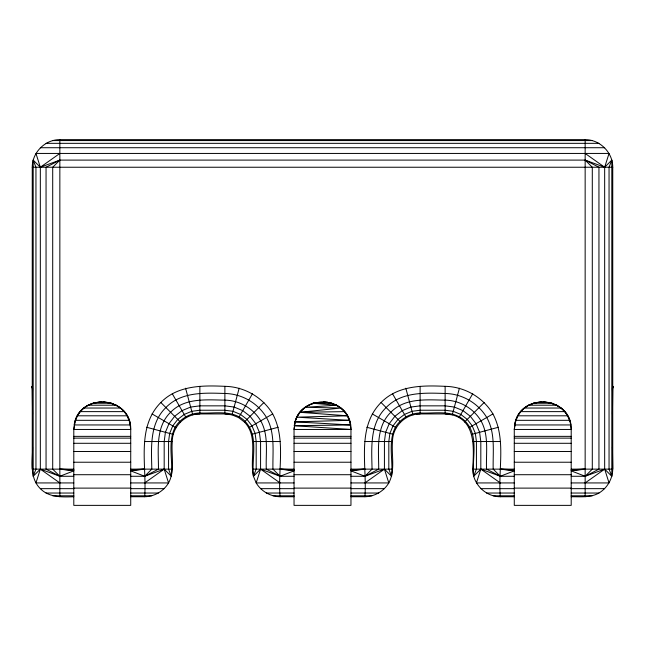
<?xml version="1.0" encoding="UTF-8"?>
<svg xmlns="http://www.w3.org/2000/svg" width="645" height="645" viewBox="0 0 645 645"><rect width="100%" height="100%" fill="white"/><g stroke="black" fill="none" stroke-linecap="round" stroke-linejoin="round"><path stroke-width="0.97" d="M612.436 414.267L612.75 386.331L612.379 388.145M32.564 447.058C32.726 460.981 29.146 477.727 40.337 488.652C49.068 497.674 62.275 497.142 73.82 496.739M294.289 425.716L350.59 424.95L349.413 420.322L295.096 421.87L294.039 429.457L294.039 505.366L350.961 505.366L350.961 429.457C351.831 395.538 298.119 392.136 294.289 425.716L350.961 429.457L350.614 426.78M612.428 391.184L612.75 386.331L612.468 388.226M612.387 390.12L612.75 386.331L612.468 388.266M612.444 389.298L612.75 386.331L612.379 389.064M612.428 389.104L612.75 386.331M73.796 469.133L32.25 469.133L32.25 167.24C32.161 152.47 45.077 139.546 59.848 139.634L585.152 139.634C599.923 139.546 612.839 152.47 612.75 167.24L612.75 469.133C612.589 478.856 607.284 488.039 598.947 493.038C590.473 497.851 580.508 496.634 571.18 496.739M130.701 496.739L144.673 496.739C146.987 465.593 135.998 427.458 160.839 402.496C177.536 385.291 202.651 385.299 224.887 386.331C244.326 386.653 262.692 397.264 272.698 413.929C286.17 439.39 277.664 469.366 280.091 496.739L294.064 496.739M144.673 496.739C154.389 496.569 163.572 491.272 168.571 482.936C175.311 470.205 171.054 455.217 172.271 441.535C172.183 426.756 185.099 413.84 199.869 413.929L199.869 386.331M294.386 426.78L294.039 429.457L350.961 429.457M294.62 424.99C297.925 397.215 341.044 393.627 349.413 420.322L296.918 417.178L347.349 415.799L344.43 411.623L340.77 408.035L336.545 405.205L312.841 403.294L327.62 402.19M350.936 496.739L364.909 496.739C367.231 465.593 356.242 427.458 381.074 402.496C397.78 385.291 422.894 385.299 445.131 386.331C464.561 386.653 482.936 397.264 492.933 413.929C506.406 439.39 497.9 469.366 500.326 496.739L514.299 496.739M364.909 496.739C374.624 496.569 383.815 491.272 388.814 482.936C395.546 470.205 391.297 455.217 392.515 441.535C392.418 426.756 405.342 413.84 420.113 413.929L420.113 386.331M75.352 420.322L73.796 429.457L73.796 505.366L130.725 505.366L130.725 429.457C131.604 395.933 78.755 391.975 74.167 424.95L130.355 424.95C126.509 397.03 83.947 393.7 75.352 420.322L129.169 420.322M515.831 420.322L514.275 429.457L514.275 505.366L571.204 505.366L571.204 429.457C572.083 395.933 519.233 391.975 514.646 424.95L570.833 424.95C566.987 397.03 524.425 393.7 515.831 420.322L569.648 420.322M224.887 386.331L224.887 413.929L232.031 414.872L239.174 388.209M500.326 496.739C485.556 496.827 472.64 483.903 472.729 469.133C473.591 449.807 476.655 421.225 452.274 414.872L459.417 388.209M571.18 482.936L609.049 482.936L604.663 469.133L604.663 167.24L609.049 153.437L35.951 153.437L40.337 167.24L40.337 469.133L35.951 482.936L73.82 482.936M130.701 482.936L168.571 482.936L164.185 469.133L164.185 441.535L165.402 432.295L168.966 423.692L174.642 416.299L182.027 410.631L190.638 407.06L199.869 405.85L224.887 405.85L234.127 407.06L242.73 410.631L250.123 416.299L255.791 423.692L259.355 432.295L260.572 441.535L260.572 469.133L256.186 482.936C261.185 491.272 270.376 496.569 280.091 496.739M350.936 482.936L388.814 482.936L384.428 469.133L384.428 441.535L385.646 432.295L389.209 423.692L394.877 416.299L402.27 410.631L410.873 407.06L420.113 405.85L445.131 405.85L454.362 407.06L462.973 410.631L470.358 416.299L476.034 423.692L479.598 432.295L480.815 441.535L480.815 469.133L476.429 482.936L514.299 482.936M73.82 476.276L59.848 476.276L40.337 469.133L33.193 476.276L35.951 469.133L35.951 167.24L33.193 160.097L40.337 167.24L59.848 160.097L585.152 160.097L604.663 167.24L611.807 160.097L611.807 476.276L604.663 469.133L585.152 476.276L571.18 476.276M294.064 482.936L256.186 482.936L253.429 476.276L256.186 469.133L256.186 441.535L255.122 433.432L251.993 425.885L247.019 419.403L240.537 414.429L232.99 411.3L224.887 410.236L199.869 410.236L191.775 411.3L184.22 414.429L177.738 419.403L172.763 425.885L169.643 433.432L168.571 441.535L168.571 469.133L171.328 476.276L164.185 469.133L144.673 476.276L130.701 476.276M514.299 476.276L500.326 476.276L480.815 469.133L473.672 476.276L476.429 469.133L476.429 441.535L475.357 433.432L472.237 425.885L467.262 419.403L460.78 414.429L453.225 411.3L445.131 410.236L420.113 410.236L412.01 411.3L404.463 414.429L397.981 419.403L393.007 425.885L389.878 433.432L388.814 441.535L388.814 469.133L391.571 476.276L384.428 469.133L364.909 476.276L350.936 476.276M611.807 160.097L609.049 167.24L609.049 469.133L611.807 476.276M77.497 415.654L74.739 422.314L73.796 429.457L130.725 429.457L129.782 422.314L127.025 415.654M294.975 422.314C297.651 412.969 305.15 405.471 314.494 402.794M517.975 415.654L515.218 422.314L514.275 429.457L571.204 429.457L570.261 422.314L567.503 415.654M232.031 414.872L238.69 417.629L252.485 393.724M458.926 417.629L472.729 393.724M80.327 411.623L77.408 415.799L127.113 415.799L124.195 411.623L120.526 408.035L116.302 405.205L88.22 405.205L83.995 408.035L80.327 411.623L124.195 411.623M520.805 411.623L517.887 415.799L567.592 415.799L564.673 411.623L561.005 408.035L556.78 405.205L528.698 405.205L524.474 408.035L520.805 411.623L564.673 411.623M130.725 469.713L144.673 469.133L130.725 470.858L144.673 476.276L151.817 469.133C151.39 448.073 149.269 423.62 165.894 407.551C181.277 391.644 204.578 392.821 224.887 393.474C241.811 393.756 257.798 402.988 266.506 417.5C275.423 433.271 272.521 451.847 272.948 469.133L280.091 476.276L294.064 476.276M294.039 469.713L280.091 469.133L294.039 470.858L280.091 476.276L260.572 469.133L253.429 476.276C249.51 458.45 258.564 436.649 244.407 422.015L263.926 402.496M350.961 469.713L364.909 469.133L350.961 470.858L364.909 476.276L372.052 469.133C371.633 448.073 369.512 423.62 386.129 407.551C401.512 391.652 424.821 392.821 445.131 393.474C462.046 393.756 478.042 402.988 486.749 417.5C495.666 433.271 492.756 451.847 493.183 469.133L500.326 476.276L514.275 470.858L500.326 469.133L514.275 469.713M464.642 422.015L484.161 402.496M585.152 476.276L592.295 469.133L592.295 167.24L585.152 160.097L598.947 167.24L598.947 469.133L585.152 476.276L571.204 470.858L585.152 469.133L571.204 469.713M40.337 167.24L59.848 153.437M144.673 482.936L164.185 469.133M364.909 482.936L384.428 469.133M585.152 482.936L604.663 469.133M248.793 427.732L272.698 413.929M469.028 427.732L492.933 413.929M144.673 476.276L158.468 469.133C158.501 449.871 155.26 427.135 170.594 412.26C184.776 397.602 206.384 399.884 224.887 400.134C239.464 400.376 253.243 408.333 260.741 420.83C269.005 435.601 265.611 453.024 266.288 469.133L280.091 476.276M364.909 476.276L378.712 469.133C378.744 449.871 375.503 427.135 390.838 412.26C405.012 397.602 426.619 399.884 445.131 400.134C459.708 400.376 473.478 408.333 480.985 420.83C489.249 435.601 485.854 453.024 486.532 469.133L500.326 476.276M87.599 405.552L94.251 402.794L101.402 401.851M528.078 405.552L534.729 402.794L541.881 401.851M59.848 476.276L52.705 469.133L52.705 167.24L59.848 160.097L46.053 167.24L46.053 469.133L59.848 476.276L73.796 470.858L59.848 469.133L73.796 469.713M251.55 434.391L278.213 427.248M471.785 434.391L498.448 427.248M347.349 415.799L300.006 412.308L340.77 408.035L305.174 407.309L336.545 405.205M130.725 470.286L144.673 469.133M350.961 470.286L364.909 469.133M571.204 470.286L585.152 469.133M300.006 412.308L344.43 411.623M312.841 403.294L331.998 403.238M52.705 140.578L592.295 140.578M46.053 143.335L598.947 143.335M40.337 147.721L604.663 147.721M32.25 167.24L612.75 167.24M92.759 403.238L111.762 403.238M533.238 403.238L552.241 403.238M83.995 408.035L120.526 408.035M524.474 408.035L561.005 408.035M195.556 413.929L228.628 413.929M416.372 413.929L449.444 413.929M73.796 436.359L130.725 436.359M294.039 436.359L350.961 436.359M514.275 436.359L571.204 436.359M73.796 438.124L130.725 438.124M294.039 438.124L350.961 438.124M514.275 438.124L571.204 438.124M144.673 441.535L172.271 441.535M252.485 441.535L280.091 441.535M364.909 441.535L392.515 441.535M472.729 441.535L500.326 441.535M73.796 443.292L130.725 443.292M294.039 443.292L350.961 443.292M514.275 443.292L571.204 443.292M73.796 451.516L130.725 451.516M294.039 451.516L350.961 451.516M514.275 451.516L571.204 451.516M73.796 462.231L130.725 462.231M294.039 462.231L350.961 462.231M514.275 462.231L571.204 462.231M130.725 469.133L172.271 469.133M252.485 469.133L294.039 469.133M350.961 469.133L392.515 469.133M472.729 469.133L514.275 469.133M571.204 469.133L612.75 469.133L612.436 447.058M73.796 474.712L130.725 474.712M294.039 474.712L350.961 474.712M514.275 474.712L571.204 474.712M73.796 488.112L130.725 488.112M294.039 488.112L350.961 488.112M514.275 488.112L571.204 488.112M40.337 488.652L73.82 488.652M130.701 488.652L164.185 488.652M260.572 488.652L294.064 488.652M350.936 488.652L384.428 488.652M480.815 488.652L514.299 488.652M571.18 488.652L604.663 488.652M46.053 493.038L73.82 493.038M130.701 493.038L158.468 493.038M266.288 493.038L294.064 493.038M350.936 493.038L378.712 493.038M486.532 493.038L514.299 493.038M571.18 493.038L598.947 493.038M52.705 495.795L73.82 495.795M130.701 495.795L151.817 495.795M272.948 495.795L294.064 495.795M350.936 495.795L372.052 495.795M493.183 495.795L514.299 495.795M571.18 495.795L592.295 495.795M295.096 421.87L350.59 424.95M500.326 469.133L514.275 470.286M280.091 469.133L294.039 470.286M59.848 469.133L73.796 470.286M543.598 401.851L550.749 402.794L557.401 405.552M452.274 414.872L445.131 413.929L445.131 386.331M323.363 401.851L330.506 402.794L337.166 405.552M103.119 401.851L110.271 402.794L116.922 405.552M366.787 427.248L393.45 434.391M146.552 427.248L173.215 434.391M372.302 413.929L396.207 427.732M152.067 413.929L175.972 427.732M585.152 153.437L604.663 167.24M480.815 469.133L500.326 482.936M260.572 469.133L280.091 482.936M40.337 469.133L59.848 482.936M238.69 417.629L244.407 422.015M381.074 402.496L400.593 422.015M160.839 402.496L180.358 422.015M392.515 393.724L406.31 417.629M172.271 393.724L186.074 417.629M347.268 415.654L350.025 422.314L350.38 424.99M412.969 414.872L405.826 388.209M185.583 388.209L192.726 414.872M32.564 414.267L32.25 386.331L32.621 388.145M32.572 391.184L32.25 386.331L32.532 388.226M32.613 390.12L32.25 386.331L32.532 388.266M32.556 389.298L32.25 386.331L32.621 389.064M32.25 386.331L32.572 389.104M585.152 139.634L585.152 496.739M473.672 476.276C471.664 458.313 479.445 436.028 465.311 421.346C453.403 409.301 435.165 413.735 420.113 412.994C410.067 413.163 400.569 418.645 395.393 427.264C387.693 442.373 393.337 460.143 391.571 476.276M253.429 476.276C251.429 458.313 259.201 436.028 245.068 421.346C233.159 409.301 214.922 413.735 199.869 412.994C189.823 413.163 180.326 418.645 175.158 427.264C167.45 442.373 173.102 460.143 171.328 476.276M59.848 139.634L59.848 496.739M33.193 160.097L33.193 476.276"/></g></svg>
